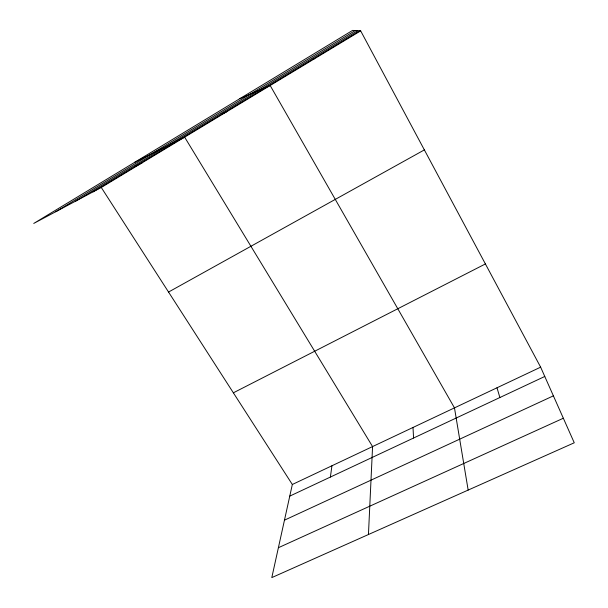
<?xml version="1.0" encoding="UTF-8"?>
<svg xmlns="http://www.w3.org/2000/svg" width="608" height="608" viewBox="0 0 608 608"><rect width="100%" height="100%" fill="white"/><g stroke="black" fill="none" stroke-linecap="round" stroke-linejoin="round"><path stroke-width="0.91" d="M368.448 534.516L372.575 446.576L184.634 137.15L134.778 162.275M330.38 477.052L331.945 465.766M101.278 187.477L292.334 484.485L271.799 577.6L574.256 442.784L540.641 367.164L360.666 30.871L352.587 30.4L33.744 223.44L101.278 187.477L360.666 30.871M55.738 211.728L355.254 30.552M75.742 201.081L357.648 30.696M93.009 191.885L359.693 30.81M168.545 292.045L424.369 149.895M135.166 166.417L142.378 162.67M233.366 392.814L485.404 263.948M221.897 114.038L226.807 111.69M292.334 484.485L540.641 367.164M289.773 496.113L544.776 376.466M284.46 520.167L553.394 395.846M278.388 547.717L563.342 418.236M239.848 98.656L270.165 85.508L454.472 407.877L468.16 490.071M312.406 59.371L314.769 58.581M497.002 387.782L499.882 397.533M413.007 427.47L413.569 438.026"/></g></svg>
